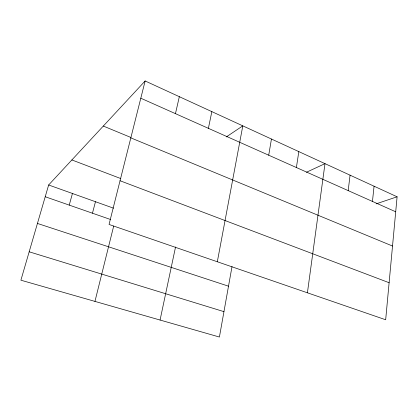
<?xml version="1.0" encoding="UTF-8"?>
<svg xmlns="http://www.w3.org/2000/svg" width="418" height="418" viewBox="0 0 418 418"><rect width="100%" height="100%" fill="white"/><g stroke="black" fill="none" stroke-linecap="round" stroke-linejoin="round"><path stroke-width="0.63" d="M397.1 196.794L385.673 319.765L109.051 224.456L145.14 80.967L397.1 196.794L376.116 203.864M372.448 201.424L374.068 186.209M348.189 190.618L350.059 175.168M307.413 292.804L324.995 163.647L306.451 172.258M296.393 167.54L298.818 151.614M268.711 155.203L271.449 139.032M232.021 266.548L219.408 337.033L20.9 280.201L48.65 184.986L145.14 80.967M217.323 261.762L242.801 125.86L226.29 136.932M208.389 128.326L211.848 111.632M160.068 320.047L175.555 246.954M175.456 113.654L179.338 96.689M94.954 301.404L113.691 226.06M92.456 213.201L95.471 201.722M69.231 205.107L72.445 193.487M29.176 251.803L223.949 311.645M37.442 223.442L228.51 286.184M45.222 196.742L110.686 219.554M48.65 184.986L113.544 208.18M71.875 159.948L120.823 178.585M120.044 180.743L389.116 282.72M103.309 126.058L130.839 137.444M130.829 137.872L392.523 246.035M140.798 98.214L395.705 211.785"/></g></svg>
